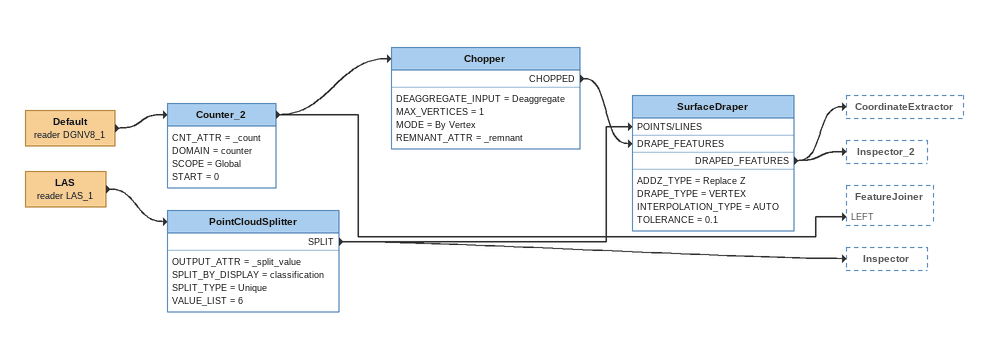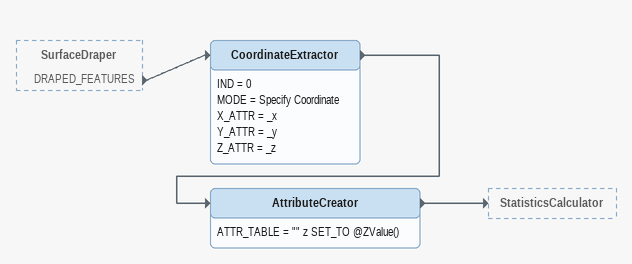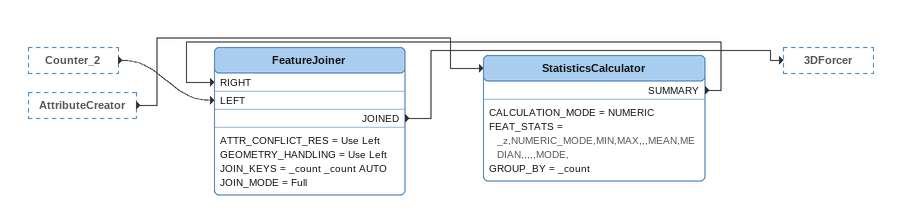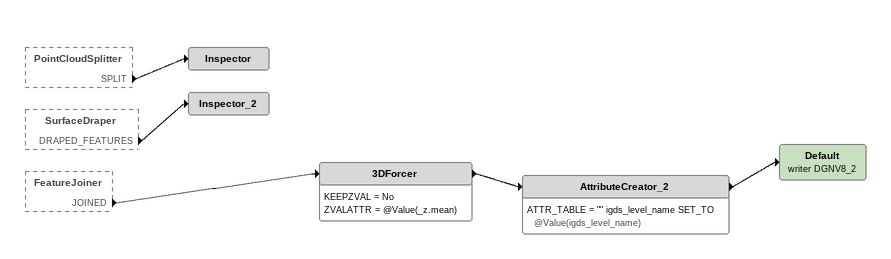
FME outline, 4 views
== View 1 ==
Default (reader DGNV8_1)
    -> Counter_2
Counter_2
    CNT_ATTR = _count
    DOMAIN = counter
    SCOPE = Global
    START = 0
    -> Chopper
    -> FeatureJoiner [LEFT]
Chopper
    DEAGGREGATE_INPUT = Deaggregate
    MAX_VERTICES = 1
    MODE = By Vertex
    REMNANT_ATTR = _remnant
    CHOPPED -> SurfaceDraper [DRAPE_FEATURES]
LAS (reader LAS_1)
    -> PointCloudSplitter
PointCloudSplitter
    OUTPUT_ATTR = _split_value
    SPLIT_BY_DISPLAY = classification
    SPLIT_TYPE = Unique
    VALUE_LIST = 6
    SPLIT -> SurfaceDraper [POINTS/LINES]
    SPLIT -> Inspector
SurfaceDraper
    ADDZ_TYPE = Replace Z
    DRAPE_TYPE = VERTEX
    INTERPOLATION_TYPE = AUTO
    TOLERANCE = 0.1
    DRAPED_FEATURES -> CoordinateExtractor
    DRAPED_FEATURES -> Inspector_2

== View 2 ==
SurfaceDraper [outside]
    DRAPED_FEATURES -> CoordinateExtractor
CoordinateExtractor
    IND = 0
    MODE = Specify Coordinate
    X_ATTR = _x
    Y_ATTR = _y
    Z_ATTR = _z
    -> AttributeCreator
AttributeCreator
    ATTR_TABLE = "" z SET_TO @ZValue()
    -> StatisticsCalculator

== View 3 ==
Counter_2 [outside]
    -> FeatureJoiner [LEFT]
AttributeCreator [outside]
    -> StatisticsCalculator
StatisticsCalculator
    CALCULATION_MODE = NUMERIC
    FEAT_STATS = _z,NUMERIC_MODE,MIN,MAX,,,MEAN,MEDIAN,,,,,MODE,
    GROUP_BY = _count
    SUMMARY -> FeatureJoiner [RIGHT]
FeatureJoiner
    ATTR_CONFLICT_RES = Use Left
    GEOMETRY_HANDLING = Use Left
    JOIN_KEYS = _count _count AUTO
    JOIN_MODE = Full
    JOINED -> 3DForcer

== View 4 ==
PointCloudSplitter [outside]
    SPLIT -> Inspector
SurfaceDraper [outside]
    DRAPED_FEATURES -> Inspector_2
FeatureJoiner [outside]
    JOINED -> 3DForcer
3DForcer
    KEEPZVAL = No
    ZVALATTR = @Value(_z.mean)
    -> AttributeCreator_2
AttributeCreator_2
    ATTR_TABLE = "" igds_level_name SET_TO @Value(igds_level_name)
    -> Default (writer DGNV8_2)
Default (writer DGNV8_2)
Inspector_2
Inspector
